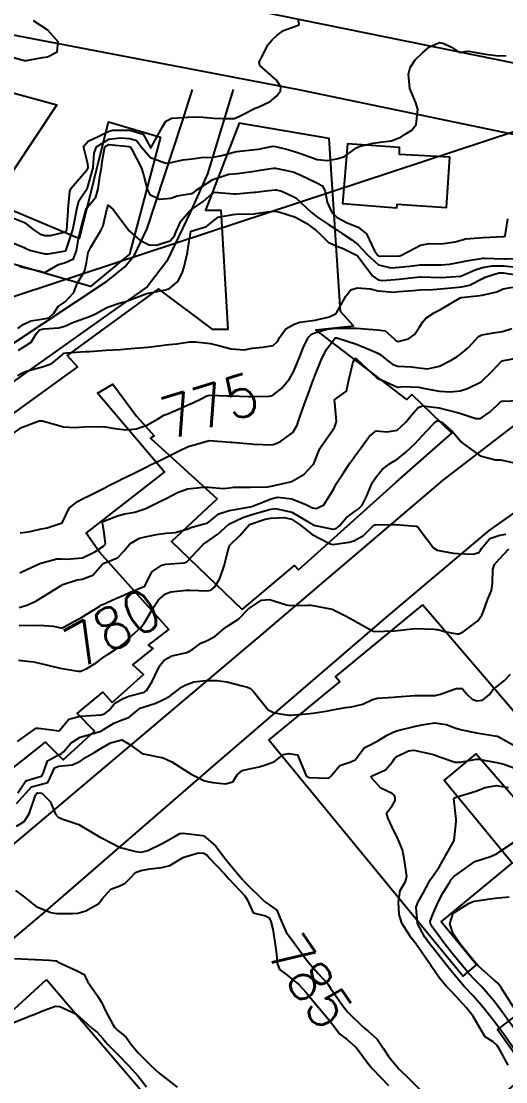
# Model space of a CAD drawing. Header units: metres. Extents: x 318500 to 325275, y 7408834 to 7428799.
# Drawn here: x 321414.6 to 321461.1, y 7423404.9 to 7423506.6 of the extents above; entities that cross this region are included whole.
import ezdxf
from ezdxf.enums import TextEntityAlignment as Align

# ---------------------------------------------------------------- set-up
doc = ezdxf.new("R2010")
doc.units = ezdxf.units.M
doc.header["$MEASUREMENT"] = 0
doc.linetypes.add('CONTINUO', pattern=[0])
for name, color, linetype in [('Cotas', 45, 'Continuous'), ('Curvas de Nivel 1m', 11, 'Continuous'), ('Curvas de Nivel 5m', 15, 'Continuous'), ('Edificações', 30, 'Continuous'), ('TEXTO', 45, 'Continuous'), ('Vias Primárias', 230, 'Continuous'), ('Vias Secundárias', 230, 'Continuous')]:
    doc.layers.add(name, color=color, linetype=linetype)
doc.styles.add('Style-STANDARD', font='STANDARD.shx')

msp = doc.modelspace()

# ---------------------------------------------------------------- linework, layer by layer
at = {"layer": 'Curvas de Nivel 1m', "flags": 128}
for points, elevation in [([(321413.12, 7423503.26), (321414.91, 7423502.81), (321415.11, 7423502.8), (321416.64, 7423503.07), (321417.12, 7423503.16), (321418.06, 7423503.64), (321418.14, 7423504.57), (321417.16, 7423505.69), (321415.8, 7423506.6)], 768), ([(321413.82, 7423487.72), (321414.91, 7423487.27), (321415.76, 7423486.6), (321416.44, 7423486.14), (321416.89, 7423486.01), (321417.43, 7423486.03), (321418.9, 7423486.36), (321418.99, 7423486.56), (321419.11, 7423488.37), (321419.12, 7423488.56), (321419.27, 7423490.24), (321419.39, 7423490.55), (321420.98, 7423492.39), (321421.02, 7423492.53), (321420.99, 7423492.89), (321420.57, 7423494.54), (321421.02, 7423495.07), (321422.04, 7423495.54), (321423.03, 7423496.03), (321423.39, 7423496.13), (321425.03, 7423496.11), (321426.3, 7423495.74), (321427, 7423494.45), (321427.01, 7423494.43), (321427.04, 7423494.42), (321427.06, 7423494.45), (321427.14, 7423494.58), (321428.15, 7423496.43), (321428.49, 7423496.98), (321429.04, 7423497.28), (321430.12, 7423497.34), (321431.05, 7423497.39), (321432.03, 7423497.37), (321433.05, 7423497.27), (321433.91, 7423497.22), (321435.05, 7423497.25), (321435.79, 7423497.59), (321437.06, 7423498.22), (321437.32, 7423498.32), (321438.49, 7423498.88), (321439.08, 7423499.36), (321439.48, 7423499.89), (321439.5, 7423500.28), (321439.1, 7423500.9), (321437.5, 7423502.31), (321437.42, 7423502.61), (321438.26, 7423504.3), (321438.68, 7423504.77), (321439.15, 7423505.23), (321439.77, 7423505.67), (321441.17, 7423506.18), (321441.23, 7423506.21), (321441.26, 7423506.27), (321441.25, 7423506.34), (321441.17, 7423506.66)], 769), ([(321414.4, 7423483.07), (321414.86, 7423482.97), (321416.43, 7423482.59), (321416.85, 7423482.48), (321416.93, 7423482.5), (321417.02, 7423482.58), (321418.2, 7423483.23), (321418.86, 7423483.42), (321419.63, 7423483.79), (321419.9, 7423484.54), (321420.1, 7423485.75), (321420.29, 7423486.54), (321420.42, 7423487.02), (321420.83, 7423488.53), (321420.85, 7423488.61), (321420.93, 7423488.72), (321421.76, 7423489.71), (321421.98, 7423490.51), (321422.15, 7423491.69), (321422.31, 7423492.51), (321422.37, 7423493.13), (321422.62, 7423494.51), (321423.01, 7423494.74), (321424.95, 7423494.55), (321425.01, 7423494.53), (321425.05, 7423494.52), (321425.09, 7423494.48), (321425.23, 7423494.25), (321426.14, 7423492.46), (321426.35, 7423491.83), (321426.7, 7423490.45), (321426.95, 7423489.96), (321427.87, 7423489.51), (321428.95, 7423489.59), (321429.55, 7423489.81), (321430.95, 7423490.06), (321431.19, 7423490.16), (321431.46, 7423490.39), (321432.97, 7423491.4), (321434.53, 7423491.9), (321434.98, 7423491.93), (321435.35, 7423491.96), (321436.98, 7423492.2), (321437.72, 7423492.31), (321438.8, 7423492.47), (321438.98, 7423492.47), (321439.93, 7423492.28), (321440.79, 7423492.08), (321440.98, 7423492.01), (321441.44, 7423491.79), (321442.97, 7423491.08), (321443.5, 7423490.77), (321443.77, 7423490.23), (321443.95, 7423489.22), (321444.4, 7423488.22), (321444.92, 7423487.75), (321445.87, 7423487.25), (321446.91, 7423486.83), (321447.71, 7423486.17), (321448.49, 7423484.56), (321448.77, 7423484.16), (321448.88, 7423484.06), (321449.01, 7423484.03), (321450.88, 7423484.08), (321450.93, 7423484.08), (321451.09, 7423484.13), (321452.89, 7423485.1), (321453.73, 7423485.26), (321454.89, 7423485.22), (321456.24, 7423485.4), (321456.9, 7423485.61), (321457.25, 7423485.69), (321458.9, 7423485.83), (321460.82, 7423485.92), (321460.9, 7423485.93), (321461.02, 7423486), (321461.29, 7423487.63)], 771), ([(321414.29, 7423477.1), (321414.78, 7423477.48), (321415.54, 7423477.85), (321416.79, 7423478.04), (321417.25, 7423478.12), (321417.75, 7423478.57), (321418.16, 7423479.22), (321418.81, 7423479.68), (321419.64, 7423480.55), (321419.96, 7423481.42), (321420.64, 7423482.53), (321420.7, 7423482.68), (321420.86, 7423483.45), (321421.02, 7423484.38), (321421.08, 7423484.53), (321421.27, 7423484.91), (321422.26, 7423486.51), (321422.47, 7423486.94), (321422.83, 7423488.5), (321422.85, 7423488.59), (321422.94, 7423488.93), (321423.42, 7423488.5), (321424.9, 7423486.56), (321424.97, 7423486.48), (321425.99, 7423485.56), (321426.89, 7423485.14), (321427.55, 7423485.1), (321428.89, 7423485.5), (321429.32, 7423485.99), (321429.48, 7423486.41), (321429.92, 7423487.4), (321430.79, 7423488.4), (321430.87, 7423488.46), (321430.93, 7423488.5), (321432.05, 7423489.28), (321432.96, 7423490.08), (321433.16, 7423490.16), (321434.96, 7423490.03), (321435.26, 7423490.03), (321436.96, 7423490.17), (321437.1, 7423490.18), (321438.08, 7423490.3), (321438.96, 7423490.4), (321439.07, 7423490.39), (321439.59, 7423490.28), (321440.95, 7423489.64), (321442.44, 7423488.24), (321442.92, 7423487.83), (321444.07, 7423487.07), (321444.9, 7423486.53), (321445.4, 7423486.2), (321446.32, 7423485.61), (321446.89, 7423485.17), (321447.81, 7423484.17), (321448.87, 7423483.22), (321450.07, 7423482.93), (321450.86, 7423482.98), (321451.89, 7423483.09), (321452.87, 7423483.2), (321453.74, 7423483.22), (321454.87, 7423483.21), (321455.67, 7423483.27), (321456.87, 7423483.5), (321457.32, 7423483.6), (321458.88, 7423483.84), (321459.05, 7423483.85), (321460.88, 7423483.8), (321461.08, 7423483.79), (321462.88, 7423483.83)], 772), ([(321414.34, 7423475.02), (321414.75, 7423475.29), (321415.56, 7423475.79), (321416.03, 7423476.59), (321416.37, 7423476.99), (321416.78, 7423477.07), (321418.19, 7423477.16), (321418.78, 7423477.34), (321419.62, 7423477.71), (321420.79, 7423478.13), (321421.09, 7423478.23), (321421.72, 7423478.52), (321422.81, 7423479.13), (321423.82, 7423479.48), (321424.81, 7423479.77), (321426.67, 7423480.45), (321426.78, 7423480.49), (321426.82, 7423480.5), (321428.45, 7423480.8), (321428.83, 7423480.94), (321429.64, 7423481.61), (321430.05, 7423482.41), (321430.23, 7423483.03), (321430.55, 7423484.4), (321430.6, 7423484.68), (321430.86, 7423486.4), (321430.87, 7423486.43), (321430.9, 7423486.45), (321432.39, 7423486.9), (321432.91, 7423487.33), (321433.49, 7423487.79), (321434.93, 7423488.03), (321435.21, 7423488.06), (321436.93, 7423488.1), (321437.12, 7423488.12), (321438.24, 7423488.3), (321438.86, 7423488.36), (321438.93, 7423488.36), (321439.31, 7423488.28), (321440.92, 7423487.78), (321441.99, 7423487.18), (321442.9, 7423486.5), (321443.18, 7423486.24), (321444.05, 7423485.38), (321444.89, 7423485.01), (321445.47, 7423484.78), (321446.71, 7423484.18), (321446.88, 7423484.05), (321448.31, 7423482.17), (321448.84, 7423481.78), (321449.29, 7423481.71), (321450.85, 7423481.83), (321451.12, 7423481.86), (321452.85, 7423482.06), (321452.89, 7423482.06), (321454.85, 7423482.01), (321454.92, 7423482.01), (321455.82, 7423482.07), (321456.77, 7423482.13), (321456.85, 7423482.16), (321458.16, 7423482.74), (321458.86, 7423482.95), (321459.78, 7423483.11), (321460.87, 7423483.11), (321461.83, 7423483.02)], 773), ([(321414.26, 7423472.62), (321414.72, 7423472.85), (321415.13, 7423473.01), (321416.73, 7423473.46), (321417.56, 7423473.75), (321418.5, 7423474.56), (321418.62, 7423474.68), (321418.74, 7423474.73), (321418.98, 7423474.79), (321420.75, 7423474.9), (321421.15, 7423474.92), (321422.75, 7423475.02), (321424.12, 7423475.11), (321424.75, 7423475.17), (321425.51, 7423475.23), (321426.75, 7423475.33), (321427.77, 7423475.45), (321428.76, 7423475.56), (321429.52, 7423475.65), (321430.76, 7423475.84), (321431.32, 7423475.84), (321432.76, 7423475.66), (321433.65, 7423475.46), (321434.75, 7423475.16), (321436, 7423475.08), (321436.75, 7423475.22), (321437.75, 7423475.31), (321438.76, 7423475.49), (321439.18, 7423475.87), (321439.41, 7423476.28), (321439.98, 7423477.07), (321440.79, 7423477.54), (321441.33, 7423477.71), (321442.8, 7423477.92), (321443.07, 7423477.96), (321444.18, 7423478.22), (321444.8, 7423478.55), (321445.74, 7423480.2), (321446.22, 7423480.8), (321446.83, 7423481.02), (321448.1, 7423480.9), (321448.83, 7423480.72), (321450.36, 7423480.6), (321450.83, 7423480.64), (321452.19, 7423480.75), (321452.83, 7423480.8), (321454.07, 7423480.85), (321454.83, 7423480.9), (321455.89, 7423481.01), (321456.84, 7423481.11), (321457.61, 7423481.27), (321458.85, 7423481.89), (321458.93, 7423481.94), (321459.1, 7423482.03), (321460.42, 7423482.45), (321460.86, 7423482.45), (321462.66, 7423482.16)], 774), ([(321414.51, 7423457.51), (321415.46, 7423457.65), (321416.52, 7423457.9), (321417.1, 7423458), (321418.53, 7423458.49), (321418.57, 7423458.52), (321418.58, 7423458.56), (321419.22, 7423459.88), (321420, 7423460.54), (321420.56, 7423460.81), (321421.15, 7423461.11), (321422.57, 7423461.82), (321423.02, 7423462.05), (321423.89, 7423462.49), (321424.35, 7423462.72), (321424.59, 7423462.83), (321425.69, 7423463.37), (321426.6, 7423463.82), (321427.02, 7423464.03), (321427.84, 7423464.43), (321428.35, 7423464.69), (321428.62, 7423464.82), (321429.68, 7423465.36), (321430.63, 7423465.79), (321431.09, 7423465.94), (321432.64, 7423466.37), (321434.64, 7423466.21), (321434.78, 7423466.2), (321436.64, 7423466.06), (321436.92, 7423466.03), (321438.64, 7423465.96), (321438.91, 7423466.01), (321439.48, 7423466.28), (321440.65, 7423467.15), (321441.06, 7423467.85), (321441.21, 7423468.25), (321441.58, 7423469.34), (321441.91, 7423470.25), (321442.12, 7423470.82), (321442.65, 7423472.24), (321442.67, 7423472.29), (321442.72, 7423472.42), (321443.44, 7423474.23), (321443.88, 7423475.09), (321444.72, 7423476.21), (321444.75, 7423476.23), (321444.77, 7423476.23), (321444.87, 7423476.21), (321446.76, 7423475.61), (321447.69, 7423475.24), (321448.75, 7423474.78), (321449.14, 7423474.55), (321449.6, 7423474.15), (321450.25, 7423473.65), (321450.73, 7423473.51), (321452.05, 7423473.43), (321452.73, 7423473.34), (321453.58, 7423473.25), (321454.73, 7423473.5), (321455.84, 7423474.06), (321456.4, 7423474.4), (321456.75, 7423474.65), (321457.5, 7423475.3), (321458.18, 7423476.03), (321458.47, 7423476.33), (321458.78, 7423476.49), (321460.08, 7423476.71), (321460.78, 7423476.83), (321461.66, 7423477.11)], 776), ([(321414.47, 7423453.68), (321415.08, 7423453.99), (321416.4, 7423454.58), (321416.48, 7423454.61), (321418.03, 7423455.02), (321418.48, 7423455.04), (321418.94, 7423455), (321420.49, 7423455.12), (321421.67, 7423455.69), (321422.5, 7423456.26), (321422.64, 7423456.36), (321422.69, 7423456.5), (321422.52, 7423457.76), (321422.39, 7423458.5), (321422.44, 7423458.59), (321422.53, 7423458.64), (321423.85, 7423459.17), (321424.54, 7423459.34), (321425.51, 7423459.5), (321426.55, 7423459.86), (321426.95, 7423460.05), (321427.71, 7423460.43), (321428.56, 7423460.86), (321429.6, 7423461.38), (321430.57, 7423461.73), (321432.1, 7423461.9), (321432.58, 7423461.89), (321434.02, 7423461.79), (321434.57, 7423461.84), (321435.01, 7423461.9), (321436.58, 7423461.91), (321438.22, 7423461.94), (321438.58, 7423462), (321439.85, 7423462.27), (321440.42, 7423462.42), (321440.58, 7423462.48), (321441.71, 7423463.13), (321442.61, 7423464.08), (321442.67, 7423464.18), (321442.7, 7423464.24), (321443.26, 7423465.6), (321443.66, 7423466.22), (321444.65, 7423467.61), (321444.84, 7423468.21), (321444.69, 7423470.01), (321444.67, 7423470.21), (321444.67, 7423470.23), (321444.69, 7423470.29), (321445.79, 7423471.11), (321446.02, 7423472.19), (321446.45, 7423473.9), (321446.62, 7423474.18), (321446.7, 7423474.23), (321446.74, 7423474.22), (321446.8, 7423474.18), (321448.72, 7423472.39), (321448.87, 7423472.3), (321449.24, 7423472.15), (321450.71, 7423471.5), (321451.29, 7423471.54), (321452.71, 7423471.49), (321453.47, 7423471.33), (321454.71, 7423471.11), (321455.74, 7423471.03), (321456.71, 7423471.14), (321457.4, 7423471.35), (321458.72, 7423471.99), (321458.74, 7423472), (321458.76, 7423472.02), (321459.74, 7423473), (321460.7, 7423474), (321460.72, 7423474.02), (321460.74, 7423474.02), (321462.4, 7423474.32)], 777), ([(321414.42, 7423450.36), (321415.15, 7423450.6), (321416.02, 7423450.99), (321416.43, 7423451.23), (321417.27, 7423451.74), (321418.45, 7423452.48), (321418.5, 7423452.51), (321418.6, 7423452.56), (321419.98, 7423453.01), (321420.46, 7423453.09), (321421.49, 7423453.48), (321422.37, 7423454.5), (321422.48, 7423454.58), (321423.84, 7423455.13), (321424.49, 7423455.79), (321425.04, 7423456.47), (321425.96, 7423457.01), (321426.51, 7423457.15), (321427.59, 7423457.35), (321428.52, 7423457.49), (321429.38, 7423457.55), (321430.52, 7423457.89), (321430.88, 7423458.04), (321432.14, 7423458.38), (321432.45, 7423458.45), (321432.53, 7423458.52), (321433.55, 7423459.35), (321434.55, 7423459.65), (321435.13, 7423459.76), (321436.56, 7423460.03), (321436.79, 7423460.09), (321437.35, 7423460.31), (321438.57, 7423460.8), (321439.22, 7423460.94), (321440.57, 7423460.79), (321441.89, 7423460.25), (321442.56, 7423459.91), (321442.94, 7423459.85), (321443.64, 7423460.22), (321444.58, 7423461.74), (321444.82, 7423462.21), (321445.51, 7423463.29), (321446.13, 7423464.19), (321446.33, 7423464.46), (321446.62, 7423464.86), (321447.18, 7423465.63), (321447.57, 7423466.17), (321448.01, 7423466.8), (321448.65, 7423467.31), (321449.7, 7423467.19), (321450.65, 7423467.35), (321451.51, 7423468.12), (321452.01, 7423468.77), (321452.68, 7423469.55), (321453.09, 7423469.69), (321454.68, 7423469.49), (321455.43, 7423469.32), (321456.67, 7423468.98), (321458.2, 7423468.49), (321458.67, 7423468.47), (321459.58, 7423469.11), (321460.48, 7423470), (321460.6, 7423470.1), (321460.69, 7423470.13), (321462.45, 7423470.22)], 778), ([(321414.42, 7423448.63), (321416.4, 7423448.69), (321417.66, 7423448.57), (321418.4, 7423448.43), (321418.52, 7423448.43), (321418.79, 7423448.55), (321420.41, 7423449.43), (321422.14, 7423450.5), (321422.32, 7423450.61), (321422.42, 7423450.66), (321423.69, 7423451.23), (321424.44, 7423451.56), (321425.07, 7423451.84), (321426.45, 7423452.42), (321426.46, 7423452.43), (321427.13, 7423453.78), (321428.08, 7423454.43), (321428.48, 7423454.53), (321430.25, 7423454.64), (321430.48, 7423454.76), (321432.04, 7423456.38), (321432.29, 7423456.59), (321432.51, 7423456.72), (321433.47, 7423457.4), (321434.49, 7423458.34), (321434.51, 7423458.36), (321434.53, 7423458.37), (321435.86, 7423459), (321436.54, 7423459.21), (321437.4, 7423459.46), (321438.55, 7423459.8), (321438.98, 7423459.85), (321440.55, 7423459.5), (321442.34, 7423458.44), (321442.53, 7423458.32), (321442.81, 7423458.24), (321444.53, 7423457.89), (321444.81, 7423457.93), (321445.12, 7423458.2), (321445.78, 7423458.95), (321446.55, 7423459.55), (321446.93, 7423459.8), (321447.31, 7423460.17), (321447.73, 7423461.01), (321448.2, 7423462.16), (321448.34, 7423462.41), (321448.59, 7423462.79), (321449.2, 7423463.56), (321449.93, 7423464.14), (321450.36, 7423464.38), (321450.62, 7423464.54), (321451.48, 7423465.26), (321452.38, 7423466.1), (321452.64, 7423466.36), (321453.49, 7423467.26), (321454.25, 7423468.08), (321454.49, 7423468.25), (321454.66, 7423468.25), (321455.04, 7423468.07), (321455.9, 7423467.31), (321456.64, 7423466.43), (321456.82, 7423466.23), (321457.02, 7423466.04), (321458.62, 7423464.92), (321460.1, 7423464.53), (321460.62, 7423464.53), (321462.46, 7423464.12)], 779), ([(321414.25, 7423437.53), (321415.71, 7423438.59), (321416.05, 7423438.8), (321416.26, 7423438.82), (321418.26, 7423438.55), (321419.16, 7423439.66), (321420.28, 7423439.97), (321420.82, 7423439.98), (321422.28, 7423440.07), (321422.61, 7423440.17), (321423, 7423440.49), (321423.58, 7423441.21), (321424.31, 7423441.63), (321424.92, 7423441.86), (321426.32, 7423442.23), (321426.48, 7423442.28), (321426.65, 7423442.44), (321427.17, 7423443.27), (321427.72, 7423444.43), (321427.93, 7423444.84), (321428.35, 7423445.35), (321429.04, 7423445.74), (321430.36, 7423446.04), (321430.64, 7423446.13), (321431.08, 7423446.39), (321431.82, 7423446.94), (321432.38, 7423447.16), (321433.17, 7423447.58), (321434.06, 7423448.35), (321434.4, 7423448.59), (321435.47, 7423449.27), (321436.42, 7423450.24), (321436.49, 7423450.32), (321437.65, 7423451.08), (321438.43, 7423451.15), (321440.05, 7423450.64), (321440.42, 7423450.55), (321442.07, 7423450.6), (321442.43, 7423450.59), (321444.42, 7423450.21), (321445.77, 7423449.55), (321446.41, 7423449.19), (321448.22, 7423448.16), (321448.4, 7423448.09), (321448.47, 7423448.08), (321450.4, 7423448.13), (321452.4, 7423448.37), (321454.21, 7423448.28), (321454.4, 7423448.27), (321454.58, 7423448.25), (321455.21, 7423448.07), (321456.4, 7423447.83), (321456.6, 7423447.84), (321457.01, 7423448.04), (321458.41, 7423449.09), (321458.79, 7423449.64), (321458.93, 7423450.01), (321459.34, 7423451.11), (321459.7, 7423452.01), (321459.81, 7423452.66), (321459.83, 7423454.01), (321460, 7423454.49), (321460.49, 7423455.03), (321461.39, 7423455.99)], 781), ([(321414.29, 7423432.61), (321415.04, 7423433.76), (321416.2, 7423434.1), (321416.57, 7423434.21), (321416.74, 7423434.57), (321417.13, 7423435.66), (321418.24, 7423436.29), (321418.44, 7423436.35), (321418.65, 7423436.55), (321419.39, 7423437.39), (321420.25, 7423437.94), (321422.17, 7423438.5), (321422.25, 7423438.51), (321423.48, 7423439.28), (321424.28, 7423439.6), (321424.93, 7423439.82), (321425.69, 7423440.46), (321426.02, 7423440.73), (321426.3, 7423440.83), (321427.53, 7423441.2), (321428.31, 7423441.57), (321428.87, 7423441.86), (321429.56, 7423442.41), (321429.98, 7423442.75), (321430.33, 7423442.94), (321431.17, 7423443.23), (321432.33, 7423443.37), (321433.36, 7423443.38), (321434.33, 7423443.26), (321435.79, 7423442.86), (321436.32, 7423442.73), (321436.61, 7423442.6), (321436.89, 7423442.31), (321438.29, 7423440.55), (321438.87, 7423440.28), (321440.29, 7423440.05), (321440.49, 7423440.05), (321442.29, 7423440.21), (321442.58, 7423440.24), (321444.04, 7423440.46), (321444.29, 7423440.52), (321445.7, 7423440.79), (321446.3, 7423440.84), (321447.37, 7423441.1), (321448.31, 7423441.56), (321448.78, 7423441.68), (321450.31, 7423441.78), (321450.63, 7423441.81), (321452.32, 7423441.92), (321452.49, 7423441.92), (321454.32, 7423441.95), (321454.44, 7423441.96), (321454.83, 7423442.07), (321456.33, 7423442.6), (321456.9, 7423442.61), (321457.37, 7423442.03), (321457.86, 7423441.57), (321458.31, 7423441.41), (321458.84, 7423441.49), (321459.48, 7423442.01), (321459.85, 7423442.48), (321460.33, 7423442.85), (321460.97, 7423443.36), (321461.52, 7423443.98)], 782), ([(321414.17, 7423431.57), (321415.09, 7423432.6), (321415.6, 7423433.18), (321416.19, 7423433.35), (321417.16, 7423433.6), (321417.62, 7423434.56), (321417.79, 7423434.99), (321418.22, 7423435.16), (321419.48, 7423435.28), (321420.23, 7423435.62), (321420.77, 7423435.98), (321421.68, 7423436.51), (321422.24, 7423436.86), (321423.17, 7423437.41), (321424.25, 7423437.7), (321425.03, 7423437.25), (321426.1, 7423436.45), (321426.24, 7423436.38), (321426.33, 7423436.35), (321428.23, 7423435.96), (321429.06, 7423435.58), (321430.22, 7423434.83), (321430.91, 7423434.39), (321432.2, 7423433.75), (321432.97, 7423433.59), (321434.2, 7423433.48), (321434.89, 7423433.65), (321435.32, 7423434.33), (321435.81, 7423434.74), (321436.22, 7423434.83), (321437.43, 7423435.1), (321438.23, 7423435.36), (321438.91, 7423435.6), (321439.76, 7423436.27), (321440.24, 7423436.38), (321441.12, 7423436.25), (321441.74, 7423434.72), (321441.95, 7423434.24), (321442.21, 7423434.08), (321444.01, 7423434.01), (321444.21, 7423434.1), (321444.31, 7423434.21), (321445.18, 7423435.24), (321446.23, 7423435.57), (321446.63, 7423435.78), (321446.95, 7423436.17), (321447.5, 7423436.92), (321448.26, 7423437.31), (321448.82, 7423437.59), (321449.7, 7423438.14), (321450.27, 7423438.41), (321450.73, 7423438.57), (321452.28, 7423438.95), (321453.22, 7423439.15), (321454.28, 7423439.31), (321455.38, 7423439.16), (321456.28, 7423438.81), (321456.86, 7423438.63), (321458.27, 7423438.36), (321460.23, 7423438.04), (321460.27, 7423438.04), (321460.3, 7423438.03), (321460.36, 7423438), (321462.25, 7423436.94)], 783), ([(321461.31, 7423406.52), (321460.52, 7423407.99), (321460.26, 7423408.38), (321459.88, 7423408.74), (321459.1, 7423409.23), (321458.62, 7423410.01), (321457.91, 7423411.25), (321457.29, 7423412.03), (321455.94, 7423413.51), (321455.4, 7423414.06), (321454.72, 7423414.83), (321453.97, 7423415.95), (321453.88, 7423416.08), (321453.7, 7423416.35), (321452.48, 7423418.1), (321452.01, 7423418.71), (321451.12, 7423420.11), (321450.87, 7423420.95), (321450.78, 7423422.12), (321450.94, 7423423.24), (321451.45, 7423424.11), (321451.59, 7423424.6), (321451.36, 7423426.11), (321451.17, 7423427.16), (321450.77, 7423428.12), (321450.15, 7423429.37), (321449.81, 7423430.14), (321449.65, 7423430.65), (321450.18, 7423431.37), (321450.46, 7423431.86), (321450.47, 7423432.13), (321450.42, 7423432.35), (321450.19, 7423432.55), (321449.09, 7423433.04), (321448.21, 7423434.04), (321448.18, 7423434.16), (321448.19, 7423434.18), (321448.21, 7423434.19), (321449.55, 7423434.81), (321450.23, 7423435.57), (321450.44, 7423435.92), (321450.7, 7423436.12), (321451.74, 7423436.62), (321452.25, 7423436.69), (321454.01, 7423436.32), (321454.24, 7423436.26), (321454.73, 7423436.07), (321456.23, 7423435.55), (321456.73, 7423435.55), (321458.24, 7423435.82), (321458.44, 7423435.82), (321460.23, 7423435.52), (321460.88, 7423435.34), (321462.22, 7423434.88)], 784), ([(321414.14, 7423429.42), (321414.89, 7423429.86), (321415.36, 7423430.59), (321415.98, 7423432.38), (321416.12, 7423432.58), (321416.15, 7423432.61), (321416.18, 7423432.62), (321416.6, 7423432.57), (321417.4, 7423431.79), (321417.89, 7423430.55), (321418.16, 7423430.27), (321418.61, 7423430.09), (321420.15, 7423429.56), (321421.97, 7423428.5), (321422.13, 7423428.4), (321422.37, 7423428.25), (321424.11, 7423427.37), (321425.59, 7423426.98), (321426.11, 7423426.91), (321426.74, 7423427.07), (321428.12, 7423427.75), (321429.28, 7423428.4), (321429.82, 7423428.7), (321430.14, 7423428.75), (321431.98, 7423428.52), (321432.13, 7423428.47), (321432.28, 7423428.37), (321433.27, 7423427.5), (321434.11, 7423426.38), (321434.13, 7423426.34), (321434.23, 7423426.21), (321435.79, 7423424.32), (321436.08, 7423424.02), (321437.85, 7423422.29), (321437.95, 7423422.19), (321438.05, 7423422.14), (321439.11, 7423421.35), (321439.57, 7423420.27), (321440.01, 7423419.25), (321440.74, 7423418.25), (321441.98, 7423416.6), (321442.26, 7423416.24), (321443.05, 7423415.32), (321443.95, 7423414.37), (321444.03, 7423414.29), (321444.08, 7423414.21), (321444.26, 7423413.89), (321445.44, 7423412.19), (321445.91, 7423411.63), (321447.4, 7423410.16), (321447.89, 7423409.76), (321448.74, 7423409.01), (321449.32, 7423408.14), (321449.86, 7423407.29), (321450.87, 7423406.11), (321451.83, 7423405.2), (321452.93, 7423404.09)], 784), ([(321461.89, 7423410.03), (321460.46, 7423411.99), (321459.93, 7423412.68), (321458.77, 7423414.01), (321457.96, 7423414.85), (321457.4, 7423415.46), (321456.92, 7423416.04), (321455.99, 7423417.14), (321455.26, 7423418.06), (321454.03, 7423419.76), (321453.85, 7423420.08), (321453.83, 7423420.28), (321454.04, 7423420.88), (321454.56, 7423422.07), (321455.09, 7423423.04), (321455.71, 7423424.06), (321455.85, 7423424.29), (321456.09, 7423424.58), (321456.95, 7423425.18), (321458.11, 7423426.02), (321459.62, 7423426.5), (321460.12, 7423426.74), (321462.01, 7423427.97)], 786), ([(321461.81, 7423412.08), (321460.62, 7423413.99), (321460.33, 7423414.37), (321459.96, 7423414.65), (321458.44, 7423416.02), (321457.98, 7423416.55), (321456.78, 7423418.04), (321456.02, 7423419.08), (321455.7, 7423420.06), (321456.04, 7423421.06), (321457.56, 7423422.03), (321457.9, 7423422.17), (321458.05, 7423422.22), (321459.6, 7423422.46), (321460.06, 7423422.5), (321461.41, 7423422.63)], 787), ([(321413.97, 7423416.72), (321415.91, 7423416.64), (321415.97, 7423416.64), (321417.29, 7423416.56), (321417.93, 7423416.52), (321417.97, 7423416.5), (321418.15, 7423416.37), (321419.96, 7423415.55), (321420.64, 7423415.21), (321420.97, 7423414.51), (321421.93, 7423413.15), (321422.34, 7423412.49), (321422.69, 7423411.7), (321423.36, 7423410.48), (321423.57, 7423410.16), (321423.88, 7423409.84), (321424.63, 7423409.22), (321425.2, 7423408.46), (321425.86, 7423407.65), (321427.08, 7423406.43), (321427.83, 7423405.75), (321429.56, 7423404.39)], 786), ([(321413.89, 7423410.61), (321415.31, 7423411.18), (321415.9, 7423411.41), (321416.74, 7423411.74), (321417.91, 7423412.17), (321418.32, 7423412.14), (321419.9, 7423411.38), (321420.9, 7423410.51), (321421.4, 7423410.02), (321421.88, 7423409.68), (321422.45, 7423409.07), (321422.93, 7423408.48), (321423.86, 7423407.53), (321424.9, 7423406.46), (321425.83, 7423405.46), (321426.61, 7423404.44)], 787)]:
    msp.add_lwpolyline(points, dxfattribs=dict(at, elevation=elevation))
at = {"layer": 'Curvas de Nivel 5m', "flags": 128}
for points, elevation in [([(321413.64, 7423485.38), (321414.88, 7423484.86), (321415.06, 7423484.78), (321415.53, 7423484.6), (321416.88, 7423484.26), (321417.18, 7423484.27), (321418.88, 7423484.56), (321419.56, 7423486.55), (321419.79, 7423487.67), (321419.93, 7423488.55), (321420.15, 7423489.33), (321420.93, 7423490.53), (321420.96, 7423490.59), (321421.52, 7423492.52), (321421.6, 7423493.92), (321421.83, 7423494.52), (321423.02, 7423495.26), (321424.13, 7423495.38), (321425.02, 7423495.32), (321425.68, 7423495.13), (321426.17, 7423494.46), (321427, 7423493.49), (321428.47, 7423492.95), (321428.99, 7423493.02), (321430.12, 7423493.28), (321430.99, 7423493.38), (321431.89, 7423493.49), (321433, 7423493.54), (321433.71, 7423493.65), (321435, 7423494), (321435.29, 7423494.06), (321437.01, 7423494.26), (321437.06, 7423494.27), (321437.35, 7423494.31), (321438.74, 7423494.57), (321439.01, 7423494.56), (321440.18, 7423494.27), (321441.01, 7423494.02), (321441.39, 7423493.87), (321443, 7423493.31), (321444, 7423493.22), (321445, 7423493.39), (321445.61, 7423493.59), (321446.46, 7423494.19), (321446.76, 7423494.44), (321447.02, 7423494.56), (321448.32, 7423494.87), (321449.02, 7423494.98), (321450.09, 7423495.08), (321451.03, 7423495.45), (321451.44, 7423495.72), (321452.07, 7423496.12), (321452.49, 7423496.67), (321452.66, 7423498.11), (321452.46, 7423498.73), (321451.87, 7423500.12), (321451.74, 7423501.5), (321451.9, 7423502.12), (321452.39, 7423502.86), (321453.13, 7423503.55), (321453.76, 7423504.1), (321454.71, 7423504.53), (321455.15, 7423504.43), (321455.89, 7423504.07), (321456.63, 7423503.55), (321457.14, 7423503.66), (321457.5, 7423503.69), (321459.13, 7423503.39), (321460.37, 7423503.25), (321461.13, 7423503.26)], 770), ([(321413.24, 7423466.63), (321414.65, 7423467.61), (321416.32, 7423468.25), (321416.66, 7423468.27), (321417.1, 7423468.14), (321418.65, 7423467.69), (321419.73, 7423467.62), (321420.65, 7423467.67), (321421.87, 7423467.73), (321422.65, 7423467.69), (321423.6, 7423467.54), (321424.65, 7423467.41), (321425.67, 7423467.49), (321426.65, 7423467.86), (321427.68, 7423468.43), (321428.3, 7423468.79), (321428.67, 7423468.94), (321429.7, 7423469.38), (321430.68, 7423469.83), (321431.08, 7423470), (321431.86, 7423470.38), (321432.41, 7423470.65), (321432.7, 7423470.72), (321434.38, 7423470.66), (321434.69, 7423470.65), (321436.42, 7423470.6), (321436.69, 7423470.6), (321438.38, 7423470.61), (321438.7, 7423470.7), (321439.59, 7423471.4), (321440.33, 7423472.27), (321440.73, 7423472.94), (321441.12, 7423473.87), (321441.25, 7423474.25), (321441.68, 7423475.33), (321442.13, 7423476.25), (321442.46, 7423476.56), (321442.78, 7423476.69), (321443.95, 7423477.05), (321444.78, 7423477.15), (321445.83, 7423477.14), (321446.78, 7423477.15), (321447.91, 7423477.04), (321448.78, 7423476.99), (321449.52, 7423476.88), (321450.34, 7423476.14), (321450.57, 7423475.93), (321450.77, 7423475.87), (321451.75, 7423476.12), (321452.34, 7423476.54), (321452.79, 7423477.2), (321453.13, 7423477.76), (321453.41, 7423478.09), (321454.24, 7423478.65), (321454.81, 7423478.94), (321456.7, 7423480.05), (321456.79, 7423480.08), (321456.82, 7423480.08), (321458.58, 7423480.27), (321458.82, 7423480.31), (321460.21, 7423480.62), (321460.83, 7423480.91), (321461.76, 7423481.06)], 775), ([(321414.35, 7423445.31), (321415.79, 7423445.15), (321416.35, 7423445.04), (321418.34, 7423444.55), (321420.07, 7423444.26), (321420.34, 7423444.28), (321420.9, 7423444.52), (321421.79, 7423445.06), (321422.35, 7423445.47), (321422.94, 7423445.91), (321423.87, 7423446.49), (321424.17, 7423446.68), (321424.38, 7423446.86), (321425.19, 7423447.66), (321426.07, 7423448.45), (321426.4, 7423448.87), (321427.33, 7423450.44), (321427.77, 7423451.09), (321428.44, 7423451.67), (321428.97, 7423451.88), (321430.44, 7423452.03), (321430.81, 7423452.03), (321432.44, 7423451.97), (321432.79, 7423452.02), (321433.19, 7423452.36), (321433.66, 7423453.15), (321434.08, 7423454.35), (321434.5, 7423455.98), (321434.57, 7423456.27), (321434.62, 7423456.34), (321435.58, 7423457.26), (321436.51, 7423458.32), (321438.02, 7423458.82), (321438.54, 7423458.93), (321439.83, 7423458.98), (321440.54, 7423458.82), (321441.39, 7423458.25), (321442.52, 7423457.37), (321444.25, 7423456.47), (321444.5, 7423456.42), (321446.06, 7423456.63), (321446.51, 7423456.77), (321447.42, 7423457.27), (321448.32, 7423458.16), (321448.43, 7423458.26), (321448.53, 7423458.29), (321450.33, 7423458.33), (321450.53, 7423458.33), (321452.46, 7423458.18), (321452.53, 7423458.17), (321452.64, 7423458.1), (321452.94, 7423457.68), (321454.16, 7423456.08), (321454.5, 7423455.87), (321456.03, 7423455.59), (321456.5, 7423455.55), (321457.94, 7423455.47), (321458.5, 7423455.64), (321458.67, 7423455.85), (321458.76, 7423456.02), (321459.54, 7423456.99), (321460.52, 7423457.29), (321461.1, 7423457.41)], 780), ([(321461.87, 7423408.05), (321461.08, 7423409.18), (321460.5, 7423409.99), (321459.9, 7423410.8), (321458.94, 7423412.01), (321457.94, 7423413.16), (321457.13, 7423414.03), (321456.57, 7423414.66), (321455.96, 7423415.39), (321455.67, 7423415.75), (321455.42, 7423416.06), (321454, 7423417.87), (321453.83, 7423418.08), (321453.31, 7423418.79), (321452.63, 7423420.09), (321452.5, 7423421.64), (321452.65, 7423422.09), (321453.16, 7423422.99), (321453.74, 7423424.08), (321453.86, 7423424.3), (321454.09, 7423424.63), (321454.68, 7423425.49), (321455.02, 7423426.07), (321456.13, 7423428.05), (321456.33, 7423429.87), (321456.33, 7423430.05), (321456.18, 7423431.2), (321456.11, 7423432.05), (321456.19, 7423432.13), (321456.32, 7423432.18), (321458.2, 7423432.77), (321459.1, 7423433.11), (321460.2, 7423433.3), (321461.34, 7423433.12)], 785), ([(321414.06, 7423423.25), (321414.92, 7423422.6), (321416.04, 7423421.72), (321417.46, 7423421.13), (321418.03, 7423421.05), (321419.53, 7423421.04), (321420.04, 7423421.09), (321420.81, 7423421.29), (321422.04, 7423422), (321422.41, 7423422.49), (321423.19, 7423423.36), (321424.07, 7423423.7), (321424.59, 7423423.95), (321425.08, 7423424.46), (321425.56, 7423424.98), (321426.09, 7423425.17), (321426.97, 7423425.32), (321428.1, 7423425.45), (321428.86, 7423425.64), (321430.08, 7423426.39), (321430.11, 7423426.41), (321431.62, 7423426.87), (321432.11, 7423426.84), (321432.4, 7423426.66), (321432.67, 7423426.36), (321434.09, 7423424.83), (321434.55, 7423424.34), (321436.06, 7423422.74), (321436.31, 7423422.32), (321436.85, 7423421.11), (321438.04, 7423420.81), (321438.39, 7423420.64), (321438.56, 7423420.28), (321438.75, 7423419.55), (321438.92, 7423418.28), (321439.1, 7423417.16), (321439.15, 7423416.27), (321439.37, 7423415.68), (321439.96, 7423415.27), (321441.23, 7423414.25), (321441.94, 7423413.47), (321442.96, 7423412.22), (321443.9, 7423411.13), (321444.61, 7423410.2), (321445.17, 7423409.48), (321445.88, 7423408.96), (321446.78, 7423408.17), (321447.85, 7423406.71), (321448.29, 7423406.15), (321449.82, 7423404.57)], 785)]:
    msp.add_lwpolyline(points, dxfattribs=dict(at, elevation=elevation))
at = {"layer": 'Edificações'}
msp.add_lwpolyline([(321412.64, 7423500), (321418.03, 7423498.55), (321411.81, 7423489.24), (321420.2, 7423485.72), (321422.99, 7423496.9), (321427.96, 7423495.45), (321424.99, 7423484.22), (321421.24, 7423481.13), (321408.2, 7423484.89), (321407.79, 7423483.03), (321410.58, 7423480.89), (321405.52, 7423474.28), (321397.59, 7423480.36), (321393.89, 7423482.48), (321387.48, 7423475.72), (321375.42, 7423487.15), (321379.99, 7423491.96), (321378.33, 7423493.54), (321390.1, 7423500), (321393.67, 7423501.93, -0.155352), (321402.18, 7423503.54, -0.103315)], format="xyb", close=True, dxfattribs=at)
msp.add_lwpolyline([(321409.85, 7423431.87), (321416.93, 7423437.47), (321418.64, 7423435.77), (321421.63, 7423438.51), (321419.98, 7423440.22), (321422.43, 7423442.24), (321423.34, 7423441.26), (321426.33, 7423443.94), (321425.3, 7423444.86), (321427.25, 7423446.44), (321426.82, 7423446.75), (321428.77, 7423448.27), (321422.12, 7423455.66), (321420.84, 7423457.49), (321428.35, 7423463.35), (321421.94, 7423470.92), (321423.4, 7423471.77), (321425.66, 7423468.72), (321427.37, 7423466.83), (321427, 7423466.59), (321433.41, 7423460.79), (321429.02, 7423456.7), (321435.79, 7423450.17), (321440.82, 7423454.38), (321441.21, 7423453.99), (321450.57, 7423462.37), (321455.9, 7423467.07), (321452.08, 7423470.79), (321451.59, 7423470.3), (321442.87, 7423476.98), (321446.49, 7423477.37), (321445.22, 7423478.74), (321444.14, 7423495.32), (321435.52, 7423496.79), (321432.28, 7423488.46), (321433.75, 7423488.46), (321434.44, 7423477), (321432.97, 7423477), (321427.77, 7423480.92), (321419.03, 7423474.53), (321420.01, 7423473.45), (321411.87, 7423467.57)], dxfattribs=at)
for points in [[(321455.73, 7423493.52), (321450.88, 7423493.79), (321450.88, 7423494.46), (321445.91, 7423494.82), (321445.43, 7423489.1), (321450.64, 7423488.67), (321450.68, 7423489.02), (321455.41, 7423488.71)], [(321453.08, 7423450.61), (321444.75, 7423443.77), (321445.16, 7423443.27), (321438.37, 7423437.69), (321456.98, 7423415.05), (321458.28, 7423416.12), (321454.88, 7423420.25), (321461.7, 7423425.86), (321455.17, 7423433.8), (321458.25, 7423436.33), (321473.53, 7423418.77), (321472.92, 7423418.24), (321474.47, 7423416.46), (321471.67, 7423414.03), (321474.35, 7423411.05), (321469.15, 7423407.04), (321465.03, 7423412.39), (321462.36, 7423410.34), (321461.78, 7423411.09), (321460.28, 7423409.94), (321463.23, 7423405.8), (321455.97, 7423399.55), (321463.4, 7423391.96), (321486.4, 7423411.76)], [(321417.03, 7423414.72), (321427.29, 7423402.72), (321426.68, 7423402.12), (321433.81, 7423394.48), (321426.43, 7423388.56), (321432.42, 7423382.31), (321430.42, 7423380.4), (321426.86, 7423384.04), (321421.73, 7423379.43), (321415.12, 7423386.47), (321412.34, 7423383.86), (321407.73, 7423388.99), (321410.86, 7423391.42), (321408.33, 7423394.56), (321405.55, 7423391.96), (321398.26, 7423400.21), (321401.82, 7423403.07), (321403.21, 7423401.42), (321409.37, 7423406.89), (321421.29, 7423392.48), (321422.33, 7423393.43), (321410.08, 7423408.38)]]:
    msp.add_lwpolyline(points, close=True, dxfattribs=at)
at = {"layer": 'TEXTO', "linetype": 'CONTINUO'}
msp.add_polyline3d([(321593.21, 7423539.27, 0), (321363.81, 7423463.67, 0)], dxfattribs=at)
at = {"layer": 'Vias Primárias'}
for points in [[(323715.64, 7420145.55, 0), (323709.04, 7420132.94)], [(323831.09, 7420001.79, 0), (323833.84, 7420008.44, 0.220888)], [(321564.83, 7423499.93, 0.008775), (321558.09, 7423518.27, -0.017675), (321553.8, 7423530.97, 0.349817), (321545.19, 7423536.96, 0.013196), (321532.53, 7423535.79, 0.003996), (321500, 7423531.66, 0.000217), (321466.16, 7423527.08, -0.04815), (321442.82, 7423526.17, 0.034657), (321417.48, 7423525.87, 0.399361), (321416.32, 7423520.54, 0.134781), (321431.29, 7423508.79), (321474.42, 7423500), (321495.32, 7423496.05), (321514.16, 7423491.86), (321531.33, 7423487.24), (321545.08, 7423483.39), (321555.01, 7423480.41), (321557.54, 7423479.53), (321561.06, 7423478.1), (321568.98, 7423474.03), (321572.5, 7423472.16, 0.545271), (321575.25, 7423473.7, 0.139682), (321574.48, 7423477.22), (321564.8, 7423500)], [(321362.88, 7423489.26), (321384.97, 7423500), (321392.52, 7423505.05, -0.209745), (321408.96, 7423506.17), (321441.2, 7423500), (321464.86, 7423495.11), (321491.59, 7423489.44), (321492.79, 7423488.89, -0.521153), (321492.79, 7423485.08, -0.056117), (321489.52, 7423483.3), (321483.95, 7423481.04), (321476.64, 7423477.73), (321469.5, 7423473.56), (321462.53, 7423468.32), (321455.04, 7423462.58), (321437.63, 7423447.76), (321414.74, 7423428.43), (321391.84, 7423409.33)], [(321548.39, 7423391.24), (321572.58, 7423408.56), (321582.72, 7423415.86, 0.191732), (321588.29, 7423424.58, 0.101431), (321588.19, 7423432.79, 0.039154), (321584.51, 7423445, 0.077446), (321578.83, 7423454.79, 0.044776), (321568.73, 7423465.2, 0.061894), (321560.22, 7423470.88, 0.059835), (321546.43, 7423475.83, 0.015878), (321526.01, 7423479.82, 0.031419), (321513.28, 7423481.08, 0.057155), (321502.56, 7423480.24, 0.055436), (321488.77, 7423475.93, 0.044379), (321476.15, 7423468.99, -0.010044), (321467.62, 7423463.51), (321459.42, 7423457.72), (321449.62, 7423449.44), (321433.24, 7423435.39), (321416.71, 7423421.09), (321394.42, 7423402.36)]]:
    msp.add_lwpolyline(points, format="xyb", dxfattribs=at)
at = {"layer": 'Vias Secundárias'}
for points in [[(321376.44, 7423450.04), (321390.71, 7423458.84), (321401.51, 7423466.63), (321413.67, 7423475.56), (321422.89, 7423481.68), (321424.56, 7423483.02), (321425.46, 7423484.13), (321426.68, 7423486.7), (321430.04, 7423496.87), (321431.04, 7423500)], [(321434.92, 7423500), (321432.47, 7423491.92), (321430.8, 7423488.23), (321428.57, 7423483.56), (321426.68, 7423481.11), (321423.23, 7423478.67), (321410.65, 7423469.76), (321396.39, 7423459.73), (321389.38, 7423455.28), (321382.48, 7423450.72), (321377.49, 7423447.13)]]:
    msp.add_lwpolyline(points, dxfattribs=at)

# ---------------------------------------------------------------- texts
at = {"layer": 'Cotas', "style": 'Style-STANDARD'}
for s, rotation, p in [('775', 16.9579, (321432.69, 7423469.71, 775)), ('780', 28.8353, (321423.36, 7423448.43, 780)), ('785', 304.644, (321442.34, 7423414.54, 785))]:
    msp.add_text(s, height=4, rotation=rotation, dxfattribs=at).set_placement(p, align=Align.MIDDLE_CENTER)

doc.saveas('drawing.dxf')
